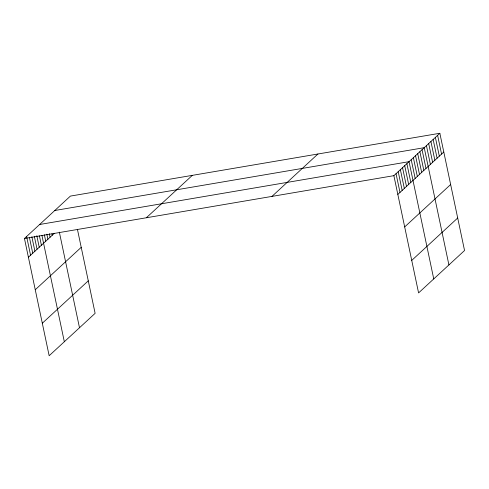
<?xml version="1.0" encoding="UTF-8"?>
<svg xmlns="http://www.w3.org/2000/svg" width="489" height="489" viewBox="0 0 489 489"><rect width="100%" height="100%" fill="white"/><g stroke="black" fill="none" stroke-linecap="round" stroke-linejoin="round"><path stroke-width="0.73" d="M77.415 229.286L95.123 313.333L49.157 355.729L24.45 238.491L70.416 196.089L439.843 133.271L464.55 250.509L418.584 292.911L393.877 175.667L439.843 133.271M28.405 257.238L54.407 233.253M35.251 289.745L81.217 247.342M146.358 217.758L192.33 175.355M42.305 323.229L88.277 280.827M271.963 196.401L317.936 153.998M397.826 194.42L443.798 152.024M404.678 226.927L450.644 184.524M411.732 260.411L457.698 218.008M54.786 210.502L424.214 147.684L448.92 264.928M39.621 224.494L409.042 161.676L433.749 278.919M24.45 238.491L393.877 175.667M437.612 135.331L441.561 154.084M435.375 137.391L439.33 156.138M433.144 139.451L437.099 158.198M430.913 141.504L434.862 160.258M428.682 143.564L432.631 162.317M426.445 145.624L430.399 164.377M422.05 149.683L425.998 168.436M419.88 151.682L423.835 170.435M417.716 153.68L421.665 172.434M415.546 155.679L419.495 174.432M413.376 157.678L417.331 176.431M411.212 159.677L415.161 178.43M406.879 163.674L410.827 182.428M404.709 165.673L408.663 184.426M402.545 167.672L406.493 186.425M400.375 169.671L404.33 188.424M398.211 171.67L402.16 190.423M396.041 173.668L399.996 192.421M59.352 232.147L79.493 327.746M51.938 233.809L52.237 235.252M49.31 233.644L50.074 237.251M46.84 234.2L47.904 239.249M44.371 234.757L45.74 241.248M41.901 235.313L64.328 341.738M39.426 235.869L41.406 245.246M36.803 235.704L39.236 247.245M34.334 236.266L37.072 249.243M31.864 236.823L34.902 251.242M29.395 237.379L32.739 253.241M26.62 236.493L30.569 255.24"/></g></svg>
